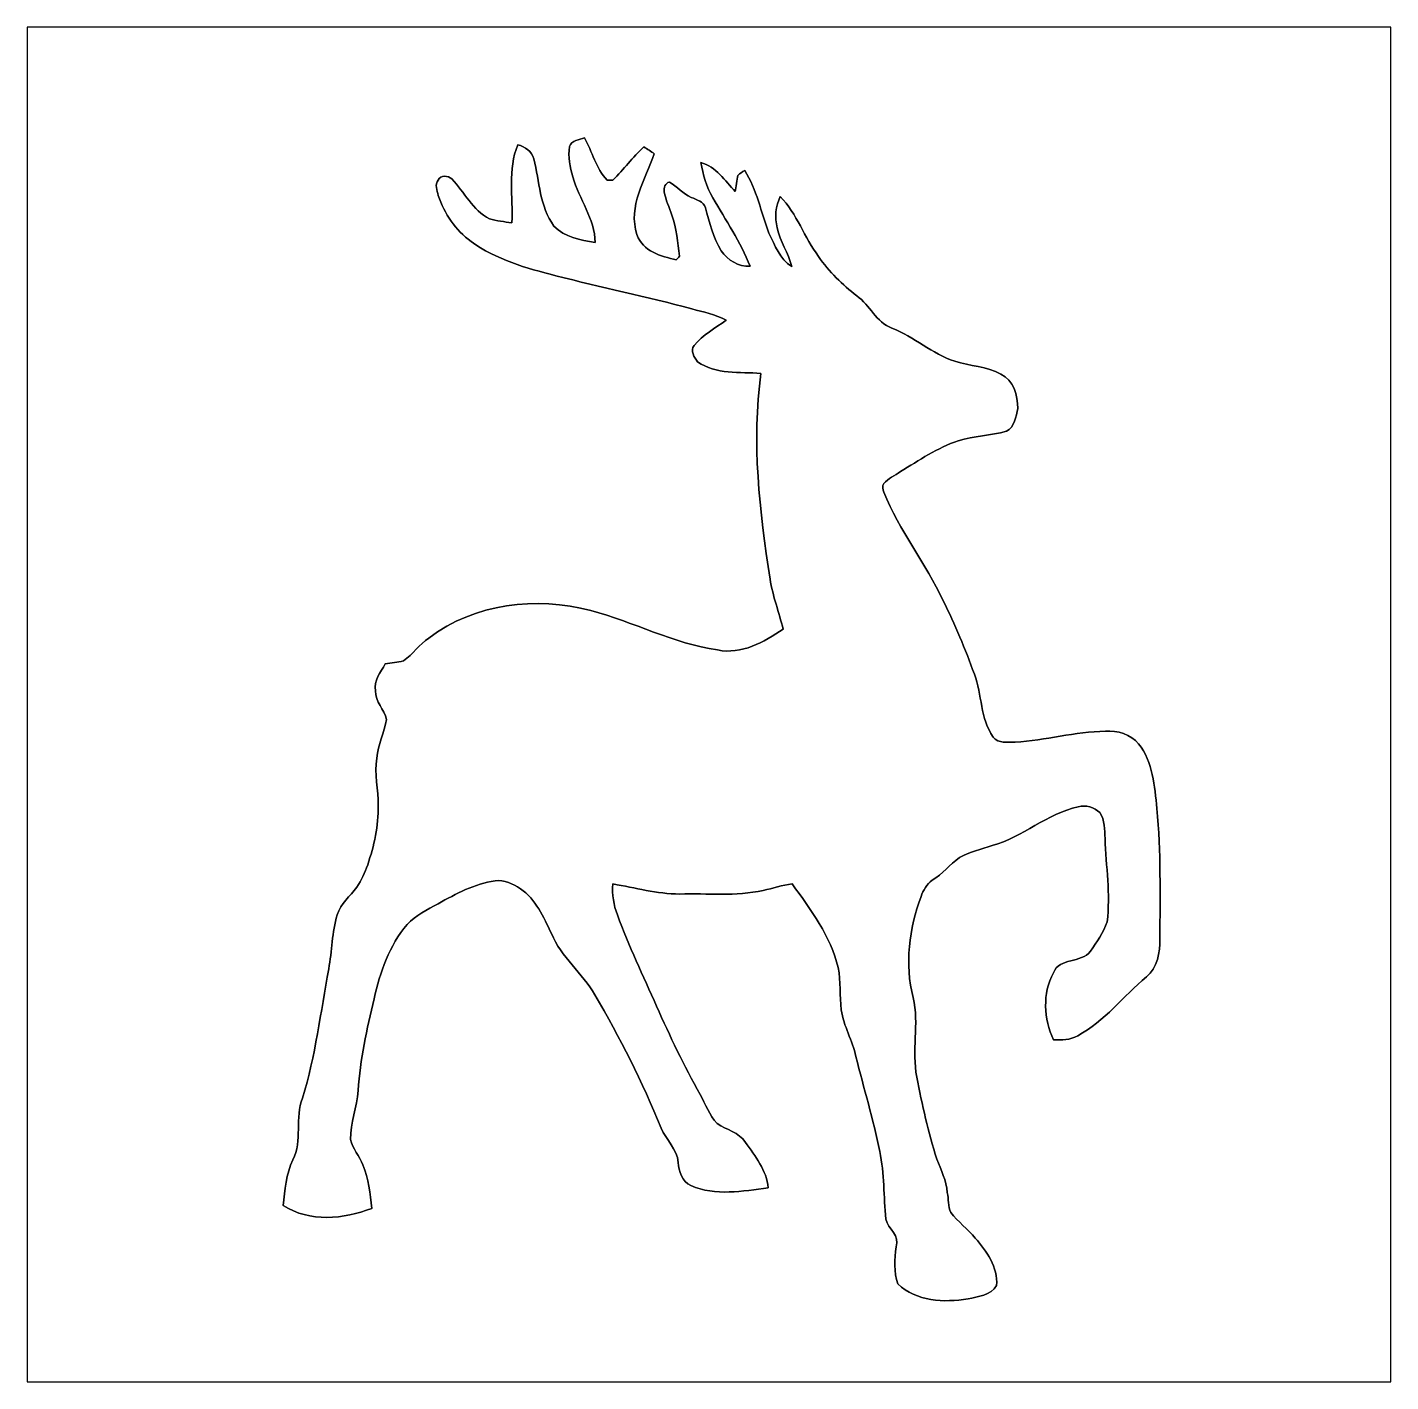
# Model space of a CAD drawing. Header units: centimetres. Extents: x -16.8 to 16.8, y -16.7 to 16.7.
import ezdxf

# ---------------------------------------------------------------- set-up
doc = ezdxf.new("R2010")
doc.units = ezdxf.units.CM
doc.header["$MEASUREMENT"] = 0
doc.layers.add('Layer 1', color=7, linetype='Continuous')

msp = doc.modelspace()

# ---------------------------------------------------------------- linework, layer by layer
at = {"layer": 'Layer 1', "color": 7}
for points, knots in [([(-16.77458, 16.66875), (-16.77458, 16.66875), (16.77458, 16.66875), (16.77458, 16.66875), (16.77458, 16.66875), (16.77458, 16.66875), (16.77458, -16.66875), (16.77458, -16.66875), (16.77458, -16.66875), (16.77458, -16.66875), (-16.77458, -16.66875), (-16.77458, -16.66875), (-16.77458, -16.66875), (-16.77458, -16.66875), (-16.77458, 16.66875), (-16.77458, 16.66875), (-16.77458, 16.66875), (-16.77458, 16.66875), (-16.77458, 16.66875), (-16.77458, 16.66875)], [0, 0, 0, 0, 0.16666667, 0.16666667, 0.16666667, 0.16666667, 0.33333333, 0.33333333, 0.33333333, 0.33333333, 0.5, 0.5, 0.5, 0.5, 0.66666667, 0.66666667, 0.66666667, 0.66666667, 1, 1, 1, 1]), ([(-3.42971, 13.73082), (-3.4731, 13.48211), (-3.41948, 13.22634), (-3.35174, 12.98646), (-3.35174, 12.98646), (-3.20075, 12.43683), (-2.80353, 11.96199), (-2.80353, 11.37179), (-2.80353, 11.37179), (-3.16159, 11.42647), (-3.55706, 11.5002), (-3.81635, 11.77537), (-3.81635, 11.77537), (-4.1723, 12.25903), (-4.16772, 12.87321), (-4.3113, 13.4306), (-4.3113, 13.4306), (-4.34975, 13.61969), (-4.53355, 13.72552), (-4.70464, 13.77668), (-4.70464, 13.77668), (-4.9597, 13.17096), (-4.81612, 12.49221), (-4.85211, 11.85545), (-4.85211, 11.85545), (-5.03661, 11.88332), (-5.22429, 11.90061), (-5.40244, 11.9567), (-5.40244, 11.9567), (-5.81836, 12.16484), (-6.01909, 12.6111), (-6.32742, 12.93495), (-6.32742, 12.93495), (-6.41844, 13.02597), (-6.60118, 13.03055), (-6.66538, 12.90779), (-6.66538, 12.90779), (-6.74829, 12.7956), (-6.69819, 12.64849), (-6.66256, 12.52961), (-6.66256, 12.52961), (-6.51439, 12.0844), (-6.2417, 11.66918), (-5.85505, 11.39684), (-5.85505, 11.39684), (-5.24016, 10.94952), (-4.49545, 10.74067), (-3.76908, 10.55264), (-3.76908, 10.55264), (-2.65783, 10.2676), (-1.53247, 10.03935), (-0.4251, 9.73843), (-0.4251, 9.73843), (-0.13899, 9.658), (0.15946, 9.60296), (0.42404, 9.4615), (0.42404, 9.4615), (0.15311, 9.26183), (-0.14923, 9.09532), (-0.36759, 8.83461), (-0.36759, 8.83461), (-0.46637, 8.70832), (-0.36124, 8.54075), (-0.28011, 8.43562), (-0.28011, 8.43562), (0.17074, 8.11495), (0.75741, 8.1915), (1.27706, 8.14881), (1.27706, 8.14881), (1.04563, 6.46254), (1.24319, 4.75756), (1.50213, 3.08681), (1.50213, 3.08681), (1.57162, 2.66594), (1.7212, 2.26554), (1.82633, 1.85349), (1.82633, 1.85349), (1.34973, 1.53952), (0.8061, 1.21955), (0.2099, 1.34232), (0.2099, 1.34232), (-0.87595, 1.49895), (-1.85561, 2.03482), (-2.90795, 2.31528), (-2.90795, 2.31528), (-4.24709, 2.65889), (-5.77427, 2.49555), (-6.89151, 1.63583), (-6.89151, 1.63583), (-7.12682, 1.47814), (-7.29051, 1.24107), (-7.51558, 1.0728), (-7.51558, 1.0728), (-7.66516, 1.04316), (-7.81544, 1.02023), (-7.96643, 0.99907), (-7.96643, 0.99907), (-8.07438, 0.7934), (-8.2617, 0.58914), (-8.20208, 0.3362), (-8.20208, 0.3362), (-8.21866, 0.06703), (-7.98618, -0.11924), (-7.93821, -0.36618), (-7.93821, -0.36618), (-7.99606, -0.68827), (-8.14035, -0.99236), (-8.17457, -1.32045), (-8.17457, -1.32045), (-8.24054, -1.70956), (-8.12871, -2.09762), (-8.13858, -2.48744), (-8.13858, -2.48744), (-8.13082, -2.98556), (-8.24018, -3.47698), (-8.39858, -3.94653), (-8.39858, -3.94653), (-8.47231, -4.13526), (-8.54251, -4.33035), (-8.66704, -4.49263), (-8.66704, -4.49263), (-8.82756, -4.71981), (-9.06216, -4.89832), (-9.14788, -5.17384), (-9.14788, -5.17384), (-9.28088, -5.6067), (-9.27312, -6.06672), (-9.35673, -6.50981), (-9.35673, -6.50981), (-9.55252, -7.57167), (-9.68798, -8.64835), (-9.99878, -9.68551), (-9.99878, -9.68551), (-10.19845, -10.17305), (-9.99772, -10.73397), (-10.24149, -11.20704), (-10.24149, -11.20704), (-10.40024, -11.56018), (-10.44116, -11.95211), (-10.47468, -12.33417), (-10.47468, -12.33417), (-9.82451, -12.74551), (-8.98878, -12.67248), (-8.29804, -12.4012), (-8.29804, -12.4012), (-8.3312, -12.03889), (-8.38376, -11.67447), (-8.51429, -11.33263), (-8.51429, -11.33263), (-8.60531, -11.11744), (-8.76335, -10.93188), (-8.82509, -10.70539), (-8.82509, -10.70539), (-8.81345, -10.29723), (-8.6674, -9.90882), (-8.63565, -9.50313), (-8.63565, -9.50313), (-8.58203, -8.73866), (-8.41693, -7.98901), (-8.2423, -7.24464), (-8.2423, -7.24464), (-8.09449, -6.58918), (-7.86836, -5.93266), (-7.42738, -5.41338), (-7.42738, -5.41338), (-7.21431, -5.18971), (-6.93208, -5.05037), (-6.66503, -4.90255), (-6.66503, -4.90255), (-6.22406, -4.66055), (-5.76756, -4.40902), (-5.26168, -4.33917), (-5.26168, -4.33917), (-5.03449, -4.30742), (-4.82212, -4.41078), (-4.64009, -4.5339), (-4.64009, -4.5339), (-4.25768, -4.79178), (-4.07176, -5.23522), (-3.87703, -5.63562), (-3.87703, -5.63562), (-3.63996, -6.217), (-3.11609, -6.60894), (-2.80564, -7.14481), (-2.80564, -7.14481), (-2.18899, -8.19926), (-1.63724, -9.29322), (-1.18075, -10.4267), (-1.18075, -10.4267), (-1.05445, -10.71351), (-0.79058, -10.94493), (-0.756, -11.26913), (-0.756, -11.26913), (-0.74119, -11.49033), (-0.6671, -11.74186), (-0.44485, -11.83993), (-0.44485, -11.83993), (0.15699, -12.10275), (0.82903, -11.98139), (1.45556, -11.89602), (1.45556, -11.89602), (1.42205, -11.46916), (1.13841, -11.11285), (0.89747, -10.77842), (0.89747, -10.77842), (0.73448, -10.53006), (0.43074, -10.46762), (0.1972, -10.31487), (0.1972, -10.31487), (0.00847, -10.10849), (-0.08749, -9.83932), (-0.21731, -9.59626), (-0.21731, -9.59626), (-0.61454, -8.89353), (-0.96132, -8.16398), (-1.29011, -7.42738), (-1.29011, -7.42738), (-1.61643, -6.6802), (-1.97873, -5.94783), (-2.25284, -5.17878), (-2.25284, -5.17878), (-2.34562, -4.93713), (-2.39148, -4.67572), (-2.36361, -4.41713), (-2.36361, -4.41713), (-1.81786, -4.50956), (-1.28058, -4.66337), (-0.72214, -4.66478), (-0.72214, -4.66478), (-0.03739, -4.64467), (0.65864, -4.72581), (1.33385, -4.57694), (1.33385, -4.57694), (1.57127, -4.5279), (1.80058, -4.44359), (2.04258, -4.41572), (2.04258, -4.41572), (2.51213, -5.04719), (2.98626, -5.70018), (3.181, -6.47665), (3.181, -6.47665), (3.24273, -6.81955), (3.21557, -7.17021), (3.25296, -7.51628), (3.25296, -7.51628), (3.31258, -7.91739), (3.53025, -8.26946), (3.61527, -8.66352), (3.61527, -8.66352), (3.80612, -9.44386), (4.04354, -10.21292), (4.20088, -11.00137), (4.20088, -11.00137), (4.31624, -11.54853), (4.29542, -12.11157), (4.3494, -12.66543), (4.3494, -12.66543), (4.40408, -12.91131), (4.71417, -13.07006), (4.60199, -13.35088), (4.60199, -13.35088), (4.57341, -13.65321), (4.53743, -13.96929), (4.64749, -14.26069), (4.64749, -14.26069), (5.09764, -14.69249), (5.78802, -14.726), (6.37328, -14.62934), (6.37328, -14.62934), (6.62234, -14.57501), (6.92679, -14.53868), (7.07743, -14.30161), (7.07743, -14.30161), (7.11588, -13.84723), (6.83119, -13.45847), (6.55285, -13.13215), (6.55285, -13.13215), (6.36764, -12.90779), (6.12563, -12.73528), (5.95171, -12.50174), (5.95171, -12.50174), (5.87657, -12.35146), (5.89915, -12.17224), (5.86317, -12.01244), (5.86317, -12.01244), (5.84518, -11.71998), (5.70265, -11.45893), (5.60846, -11.18799), (5.60846, -11.18799), (5.38868, -10.53042), (5.24545, -9.85061), (5.11351, -9.17081), (5.11351, -9.17081), (4.98263, -8.52523), (5.17419, -7.86059), (5.02532, -7.21466), (5.02532, -7.21466), (4.80801, -6.39233), (4.92831, -5.5178), (5.21723, -4.72863), (5.21723, -4.72863), (5.2765, -4.57623), (5.34917, -4.41784), (5.49169, -4.32717), (5.49169, -4.32717), (5.73793, -4.16772), (5.9309, -3.9437), (6.16303, -3.76767), (6.16303, -3.76767), (6.41244, -3.62479), (6.69784, -3.56023), (6.96983, -3.4731), (6.96983, -3.4731), (7.72125, -3.26108), (8.31709, -2.68534), (9.08685, -2.51919), (9.08685, -2.51919), (9.271, -2.46486), (9.48196, -2.52448), (9.61461, -2.66206), (9.61461, -2.66206), (9.74337, -2.84692), (9.73032, -3.08434), (9.74619, -3.29883), (9.74619, -3.29883), (9.76595, -3.98216), (9.88377, -4.6676), (9.79593, -5.35023), (9.79593, -5.35023), (9.70739, -5.61446), (9.54581, -5.84729), (9.38847, -6.07483), (9.38847, -6.07483), (9.15917, -6.37575), (8.61942, -6.21841), (8.47513, -6.60647), (8.47513, -6.60647), (8.19644, -7.11659), (8.24159, -7.73642), (8.47654, -8.25394), (8.47654, -8.25394), (8.67869, -8.26064), (8.89176, -8.25888), (9.07203, -8.15552), (9.07203, -8.15552), (9.7342, -7.79498), (10.19492, -7.18397), (10.76254, -6.70454), (10.76254, -6.70454), (11.03983, -6.4837), (11.09839, -6.102), (11.09486, -5.76897), (11.09486, -5.76897), (11.09627, -4.69865), (11.12344, -3.62585), (11.01831, -2.55905), (11.01831, -2.55905), (10.96857, -2.00942), (10.91988, -1.41852), (10.57099, -0.96485), (10.57099, -0.96485), (10.37343, -0.73589), (10.05064, -0.635), (9.75466, -0.65511), (9.75466, -0.65511), (9.00606, -0.67381), (8.27722, -0.87806), (7.53145, -0.92957), (7.53145, -0.92957), (7.35577, -0.91828), (7.11447, -0.97296), (6.99488, -0.80222), (6.99488, -0.80222), (6.67173, -0.34572), (6.72042, 0.2413), (6.52921, 0.74754), (6.52921, 0.74754), (6.30837, 1.36313), (6.0519, 1.96638), (5.76368, 2.55376), (5.76368, 2.55376), (5.33506, 3.47592), (4.68136, 4.27778), (4.3053, 5.22605), (4.3053, 5.22605), (4.28413, 5.29308), (4.24886, 5.37351), (4.2986, 5.43701), (4.2986, 5.43701), (4.40549, 5.57001), (4.57376, 5.63457), (4.70923, 5.73299), (4.70923, 5.73299), (5.17102, 6.00851), (5.62081, 6.32001), (6.1341, 6.49358), (6.1341, 6.49358), (6.52074, 6.61106), (6.93138, 6.61741), (7.32049, 6.72394), (7.32049, 6.72394), (7.51911, 6.8266), (7.55721, 7.09189), (7.59672, 7.28804), (7.59672, 7.28804), (7.59954, 7.60377), (7.49476, 7.99112), (7.17973, 8.13047), (7.17973, 8.13047), (6.83084, 8.32097), (6.42338, 8.33191), (6.04979, 8.44762), (6.04979, 8.44762), (5.49028, 8.63353), (5.04754, 9.04981), (4.50039, 9.26465), (4.50039, 9.26465), (4.11057, 9.40188), (3.9624, 9.83086), (3.63855, 10.05769), (3.63855, 10.05769), (3.28401, 10.33639), (2.95204, 10.64895), (2.69769, 11.0236), (2.69769, 11.0236), (2.34632, 11.49456), (2.16288, 12.07523), (1.75436, 12.50562), (1.75436, 12.50562), (1.64359, 12.26538), (1.60655, 11.98704), (1.67958, 11.73021), (1.67958, 11.73021), (1.74837, 11.39684), (1.95263, 11.11179), (2.03588, 10.78265), (2.03588, 10.78265), (1.74131, 10.95693), (1.62454, 11.31111), (1.47391, 11.59898), (1.47391, 11.59898), (1.27776, 12.11509), (1.17792, 12.66966), (0.88053, 13.14415), (0.88053, 13.14415), (0.82127, 13.10675), (0.75636, 13.075), (0.70802, 13.02279), (0.70802, 13.02279), (0.69286, 12.92296), (0.66287, 12.72328), (0.6477, 12.62345), (0.6477, 12.62345), (0.39652, 12.89332), (0.17145, 13.23234), (-0.20038, 13.34241), (-0.20038, 13.34241), (-0.14817, 13.04043), (-0.06668, 12.73881), (0.09419, 12.47457), (0.09419, 12.47457), (0.41099, 11.91754), (0.77399, 11.38343), (1.01141, 10.78477), (1.01141, 10.78477), (0.72884, 10.7763), (0.45438, 10.93082), (0.30233, 11.16753), (0.30233, 11.16753), (0.0956, 11.4868), (0.01587, 11.86498), (-0.0889, 12.22516), (-0.0889, 12.22516), (-0.12982, 12.38356), (-0.30621, 12.42201), (-0.43498, 12.48269), (-0.43498, 12.48269), (-0.64206, 12.56453), (-0.78281, 12.75009), (-0.97296, 12.85875), (-0.97296, 12.85875), (-1.07915, 12.83406), (-1.11654, 12.71482), (-1.10208, 12.6178), (-1.10208, 12.6178), (-1.06433, 12.41813), (-0.97649, 12.23398), (-0.91405, 12.04207), (-0.91405, 12.04207), (-0.80116, 11.71787), (-0.76447, 11.37497), (-0.72602, 11.03559), (-0.72602, 11.03559), (-0.75318, 11.00455), (-0.77999, 10.97351), (-0.8061, 10.94176), (-0.8061, 10.94176), (-1.18181, 11.03665), (-1.62913, 11.14919), (-1.77165, 11.56406), (-1.77165, 11.56406), (-2.00343, 12.26291), (-1.56704, 12.92084), (-1.34514, 13.55619), (-1.34514, 13.55619), (-1.43157, 13.61264), (-1.518, 13.66873), (-1.60514, 13.72376), (-1.60514, 13.72376), (-1.87607, 13.46835), (-2.10079, 13.16955), (-2.36326, 12.90602), (-2.36326, 12.90602), (-2.36326, 12.90602), (-2.50754, 12.90637), (-2.50754, 12.90637), (-2.50754, 12.90637), (-2.78024, 13.19495), (-2.87338, 13.6077), (-3.06458, 13.94954), (-3.06458, 13.94954), (-3.18911, 13.9005), (-3.3849, 13.8871), (-3.42971, 13.73082)], [0, 0, 0, 0, 0.00757576, 0.00757576, 0.00757576, 0.00757576, 0.01515152, 0.01515152, 0.01515152, 0.01515152, 0.02272727, 0.02272727, 0.02272727, 0.02272727, 0.03030303, 0.03030303, 0.03030303, 0.03030303, 0.03787879, 0.03787879, 0.03787879, 0.03787879, 0.04545455, 0.04545455, 0.04545455, 0.04545455, 0.0530303, 0.0530303, 0.0530303, 0.0530303, 0.06060606, 0.06060606, 0.06060606, 0.06060606, 0.06818182, 0.06818182, 0.06818182, 0.06818182, 0.07575758, 0.07575758, 0.07575758, 0.07575758, 0.08333333, 0.08333333, 0.08333333, 0.08333333, 0.09090909, 0.09090909, 0.09090909, 0.09090909, 0.09848485, 0.09848485, 0.09848485, 0.09848485, 0.10606061, 0.10606061, 0.10606061, 0.10606061, 0.11363636, 0.11363636, 0.11363636, 0.11363636, 0.12121212, 0.12121212, 0.12121212, 0.12121212, 0.12878788, 0.12878788, 0.12878788, 0.12878788, 0.13636364, 0.13636364, 0.13636364, 0.13636364, 0.14393939, 0.14393939, 0.14393939, 0.14393939, 0.15151515, 0.15151515, 0.15151515, 0.15151515, 0.15909091, 0.15909091, 0.15909091, 0.15909091, 0.16666667, 0.16666667, 0.16666667, 0.16666667, 0.17424242, 0.17424242, 0.17424242, 0.17424242, 0.18181818, 0.18181818, 0.18181818, 0.18181818, 0.18939394, 0.18939394, 0.18939394, 0.18939394, 0.1969697, 0.1969697, 0.1969697, 0.1969697, 0.20454545, 0.20454545, 0.20454545, 0.20454545, 0.21212121, 0.21212121, 0.21212121, 0.21212121, 0.21969697, 0.21969697, 0.21969697, 0.21969697, 0.22727273, 0.22727273, 0.22727273, 0.22727273, 0.23484848, 0.23484848, 0.23484848, 0.23484848, 0.24242424, 0.24242424, 0.24242424, 0.24242424, 0.25, 0.25, 0.25, 0.25, 0.25757576, 0.25757576, 0.25757576, 0.25757576, 0.26515152, 0.26515152, 0.26515152, 0.26515152, 0.27272727, 0.27272727, 0.27272727, 0.27272727, 0.28030303, 0.28030303, 0.28030303, 0.28030303, 0.28787879, 0.28787879, 0.28787879, 0.28787879, 0.29545455, 0.29545455, 0.29545455, 0.29545455, 0.3030303, 0.3030303, 0.3030303, 0.3030303, 0.31060606, 0.31060606, 0.31060606, 0.31060606, 0.31818182, 0.31818182, 0.31818182, 0.31818182, 0.32575758, 0.32575758, 0.32575758, 0.32575758, 0.33333333, 0.33333333, 0.33333333, 0.33333333, 0.34090909, 0.34090909, 0.34090909, 0.34090909, 0.34848485, 0.34848485, 0.34848485, 0.34848485, 0.35606061, 0.35606061, 0.35606061, 0.35606061, 0.36363636, 0.36363636, 0.36363636, 0.36363636, 0.37121212, 0.37121212, 0.37121212, 0.37121212, 0.37878788, 0.37878788, 0.37878788, 0.37878788, 0.38636364, 0.38636364, 0.38636364, 0.38636364, 0.39393939, 0.39393939, 0.39393939, 0.39393939, 0.40151515, 0.40151515, 0.40151515, 0.40151515, 0.40909091, 0.40909091, 0.40909091, 0.40909091, 0.41666667, 0.41666667, 0.41666667, 0.41666667, 0.42424242, 0.42424242, 0.42424242, 0.42424242, 0.43181818, 0.43181818, 0.43181818, 0.43181818, 0.43939394, 0.43939394, 0.43939394, 0.43939394, 0.4469697, 0.4469697, 0.4469697, 0.4469697, 0.45454545, 0.45454545, 0.45454545, 0.45454545, 0.46212121, 0.46212121, 0.46212121, 0.46212121, 0.46969697, 0.46969697, 0.46969697, 0.46969697, 0.47727273, 0.47727273, 0.47727273, 0.47727273, 0.48484848, 0.48484848, 0.48484848, 0.48484848, 0.49242424, 0.49242424, 0.49242424, 0.49242424, 0.5, 0.5, 0.5, 0.5, 0.50757576, 0.50757576, 0.50757576, 0.50757576, 0.51515152, 0.51515152, 0.51515152, 0.51515152, 0.52272727, 0.52272727, 0.52272727, 0.52272727, 0.53030303, 0.53030303, 0.53030303, 0.53030303, 0.53787879, 0.53787879, 0.53787879, 0.53787879, 0.54545455, 0.54545455, 0.54545455, 0.54545455, 0.5530303, 0.5530303, 0.5530303, 0.5530303, 0.56060606, 0.56060606, 0.56060606, 0.56060606, 0.56818182, 0.56818182, 0.56818182, 0.56818182, 0.57575758, 0.57575758, 0.57575758, 0.57575758, 0.58333333, 0.58333333, 0.58333333, 0.58333333, 0.59090909, 0.59090909, 0.59090909, 0.59090909, 0.59848485, 0.59848485, 0.59848485, 0.59848485, 0.60606061, 0.60606061, 0.60606061, 0.60606061, 0.61363636, 0.61363636, 0.61363636, 0.61363636, 0.62121212, 0.62121212, 0.62121212, 0.62121212, 0.62878788, 0.62878788, 0.62878788, 0.62878788, 0.63636364, 0.63636364, 0.63636364, 0.63636364, 0.64393939, 0.64393939, 0.64393939, 0.64393939, 0.65151515, 0.65151515, 0.65151515, 0.65151515, 0.65909091, 0.65909091, 0.65909091, 0.65909091, 0.66666667, 0.66666667, 0.66666667, 0.66666667, 0.67424242, 0.67424242, 0.67424242, 0.67424242, 0.68181818, 0.68181818, 0.68181818, 0.68181818, 0.68939394, 0.68939394, 0.68939394, 0.68939394, 0.6969697, 0.6969697, 0.6969697, 0.6969697, 0.70454545, 0.70454545, 0.70454545, 0.70454545, 0.71212121, 0.71212121, 0.71212121, 0.71212121, 0.71969697, 0.71969697, 0.71969697, 0.71969697, 0.72727273, 0.72727273, 0.72727273, 0.72727273, 0.73484848, 0.73484848, 0.73484848, 0.73484848, 0.74242424, 0.74242424, 0.74242424, 0.74242424, 0.75, 0.75, 0.75, 0.75, 0.75757576, 0.75757576, 0.75757576, 0.75757576, 0.76515152, 0.76515152, 0.76515152, 0.76515152, 0.77272727, 0.77272727, 0.77272727, 0.77272727, 0.78030303, 0.78030303, 0.78030303, 0.78030303, 0.78787879, 0.78787879, 0.78787879, 0.78787879, 0.79545455, 0.79545455, 0.79545455, 0.79545455, 0.8030303, 0.8030303, 0.8030303, 0.8030303, 0.81060606, 0.81060606, 0.81060606, 0.81060606, 0.81818182, 0.81818182, 0.81818182, 0.81818182, 0.82575758, 0.82575758, 0.82575758, 0.82575758, 0.83333333, 0.83333333, 0.83333333, 0.83333333, 0.84090909, 0.84090909, 0.84090909, 0.84090909, 0.84848485, 0.84848485, 0.84848485, 0.84848485, 0.85606061, 0.85606061, 0.85606061, 0.85606061, 0.86363636, 0.86363636, 0.86363636, 0.86363636, 0.87121212, 0.87121212, 0.87121212, 0.87121212, 0.87878788, 0.87878788, 0.87878788, 0.87878788, 0.88636364, 0.88636364, 0.88636364, 0.88636364, 0.89393939, 0.89393939, 0.89393939, 0.89393939, 0.90151515, 0.90151515, 0.90151515, 0.90151515, 0.90909091, 0.90909091, 0.90909091, 0.90909091, 0.91666667, 0.91666667, 0.91666667, 0.91666667, 0.92424242, 0.92424242, 0.92424242, 0.92424242, 0.93181818, 0.93181818, 0.93181818, 0.93181818, 0.93939394, 0.93939394, 0.93939394, 0.93939394, 0.9469697, 0.9469697, 0.9469697, 0.9469697, 0.95454545, 0.95454545, 0.95454545, 0.95454545, 0.96212121, 0.96212121, 0.96212121, 0.96212121, 0.96969697, 0.96969697, 0.96969697, 0.96969697, 0.97727273, 0.97727273, 0.97727273, 0.97727273, 0.98484848, 0.98484848, 0.98484848, 0.98484848, 1, 1, 1, 1])]:
    msp.add_open_spline(points, degree=3, knots=knots, dxfattribs=at)
at = {"layer": 'Layer 1', "color": 251}
msp.add_open_spline([(-3.42971, 13.73082), (-3.3849, 13.8871), (-3.18911, 13.9005), (-3.06458, 13.94954), (-3.06458, 13.94954), (-2.87338, 13.6077), (-2.78024, 13.19495), (-2.50754, 12.90637), (-2.50754, 12.90637), (-2.50754, 12.90637), (-2.36326, 12.90602), (-2.36326, 12.90602), (-2.36326, 12.90602), (-2.10079, 13.16955), (-1.87607, 13.46835), (-1.60514, 13.72376), (-1.60514, 13.72376), (-1.518, 13.66873), (-1.43157, 13.61264), (-1.34514, 13.55619), (-1.34514, 13.55619), (-1.56704, 12.92084), (-2.00343, 12.26291), (-1.77165, 11.56406), (-1.77165, 11.56406), (-1.62913, 11.14919), (-1.18181, 11.03665), (-0.8061, 10.94176), (-0.8061, 10.94176), (-0.77999, 10.97351), (-0.75318, 11.00455), (-0.72602, 11.03559), (-0.72602, 11.03559), (-0.76447, 11.37497), (-0.80116, 11.71787), (-0.91405, 12.04207), (-0.91405, 12.04207), (-0.97649, 12.23398), (-1.06433, 12.41813), (-1.10208, 12.6178), (-1.10208, 12.6178), (-1.11654, 12.71482), (-1.07915, 12.83406), (-0.97296, 12.85875), (-0.97296, 12.85875), (-0.78281, 12.75009), (-0.64206, 12.56453), (-0.43498, 12.48269), (-0.43498, 12.48269), (-0.30621, 12.42201), (-0.12982, 12.38356), (-0.0889, 12.22516), (-0.0889, 12.22516), (0.01587, 11.86498), (0.0956, 11.4868), (0.30233, 11.16753), (0.30233, 11.16753), (0.45438, 10.93082), (0.72884, 10.7763), (1.01141, 10.78477), (1.01141, 10.78477), (0.77399, 11.38343), (0.41099, 11.91754), (0.09419, 12.47457), (0.09419, 12.47457), (-0.06668, 12.73881), (-0.14817, 13.04043), (-0.20038, 13.34241), (-0.20038, 13.34241), (0.17145, 13.23234), (0.39652, 12.89332), (0.6477, 12.62345), (0.6477, 12.62345), (0.66287, 12.72328), (0.69286, 12.92296), (0.70802, 13.02279), (0.70802, 13.02279), (0.75636, 13.075), (0.82127, 13.10675), (0.88053, 13.14415), (0.88053, 13.14415), (1.17792, 12.66966), (1.27776, 12.11509), (1.47391, 11.59898), (1.47391, 11.59898), (1.62454, 11.31111), (1.74131, 10.95693), (2.03588, 10.78265), (2.03588, 10.78265), (1.95263, 11.11179), (1.74837, 11.39684), (1.67958, 11.73021), (1.67958, 11.73021), (1.60655, 11.98704), (1.64359, 12.26538), (1.75436, 12.50562), (1.75436, 12.50562), (2.16288, 12.07523), (2.34632, 11.49456), (2.69769, 11.0236), (2.69769, 11.0236), (2.95204, 10.64895), (3.28401, 10.33639), (3.63855, 10.05769), (3.63855, 10.05769), (3.9624, 9.83086), (4.11057, 9.40188), (4.50039, 9.26465), (4.50039, 9.26465), (5.04754, 9.04981), (5.49028, 8.63353), (6.04979, 8.44762), (6.04979, 8.44762), (6.42338, 8.33191), (6.83084, 8.32097), (7.17973, 8.13047), (7.17973, 8.13047), (7.49476, 7.99112), (7.59954, 7.60377), (7.59672, 7.28804), (7.59672, 7.28804), (7.55721, 7.09189), (7.51911, 6.8266), (7.32049, 6.72394), (7.32049, 6.72394), (6.93138, 6.61741), (6.52074, 6.61106), (6.1341, 6.49358), (6.1341, 6.49358), (5.62081, 6.32001), (5.17102, 6.00851), (4.70923, 5.73299), (4.70923, 5.73299), (4.57376, 5.63457), (4.40549, 5.57001), (4.2986, 5.43701), (4.2986, 5.43701), (4.24886, 5.37351), (4.28413, 5.29308), (4.3053, 5.22605), (4.3053, 5.22605), (4.68136, 4.27778), (5.33506, 3.47592), (5.76368, 2.55376), (5.76368, 2.55376), (6.0519, 1.96638), (6.30837, 1.36313), (6.52921, 0.74754), (6.52921, 0.74754), (6.72042, 0.2413), (6.67173, -0.34572), (6.99488, -0.80222), (6.99488, -0.80222), (7.11447, -0.97296), (7.35577, -0.91828), (7.53145, -0.92957), (7.53145, -0.92957), (8.27722, -0.87806), (9.00606, -0.67381), (9.75466, -0.65511), (9.75466, -0.65511), (10.05064, -0.635), (10.37343, -0.73589), (10.57099, -0.96485), (10.57099, -0.96485), (10.91988, -1.41852), (10.96857, -2.00942), (11.01831, -2.55905), (11.01831, -2.55905), (11.12344, -3.62585), (11.09627, -4.69865), (11.09486, -5.76897), (11.09486, -5.76897), (11.09839, -6.102), (11.03983, -6.4837), (10.76254, -6.70454), (10.76254, -6.70454), (10.19492, -7.18397), (9.7342, -7.79498), (9.07203, -8.15552), (9.07203, -8.15552), (8.89176, -8.25888), (8.67869, -8.26064), (8.47654, -8.25394), (8.47654, -8.25394), (8.24159, -7.73642), (8.19644, -7.11659), (8.47513, -6.60647), (8.47513, -6.60647), (8.61942, -6.21841), (9.15917, -6.37575), (9.38847, -6.07483), (9.38847, -6.07483), (9.54581, -5.84729), (9.70739, -5.61446), (9.79593, -5.35023), (9.79593, -5.35023), (9.88377, -4.6676), (9.76595, -3.98216), (9.74619, -3.29883), (9.74619, -3.29883), (9.73032, -3.08434), (9.74337, -2.84692), (9.61461, -2.66206), (9.61461, -2.66206), (9.48196, -2.52448), (9.271, -2.46486), (9.08685, -2.51919), (9.08685, -2.51919), (8.31709, -2.68534), (7.72125, -3.26108), (6.96983, -3.4731), (6.96983, -3.4731), (6.69784, -3.56023), (6.41244, -3.62479), (6.16303, -3.76767), (6.16303, -3.76767), (5.9309, -3.9437), (5.73793, -4.16772), (5.49169, -4.32717), (5.49169, -4.32717), (5.34917, -4.41784), (5.2765, -4.57623), (5.21723, -4.72863), (5.21723, -4.72863), (4.92831, -5.5178), (4.80801, -6.39233), (5.02532, -7.21466), (5.02532, -7.21466), (5.17419, -7.86059), (4.98263, -8.52523), (5.11351, -9.17081), (5.11351, -9.17081), (5.24545, -9.85061), (5.38868, -10.53042), (5.60846, -11.18799), (5.60846, -11.18799), (5.70265, -11.45893), (5.84518, -11.71998), (5.86317, -12.01244), (5.86317, -12.01244), (5.89915, -12.17224), (5.87657, -12.35146), (5.95171, -12.50174), (5.95171, -12.50174), (6.12563, -12.73528), (6.36764, -12.90779), (6.55285, -13.13215), (6.55285, -13.13215), (6.83119, -13.45847), (7.11588, -13.84723), (7.07743, -14.30161), (7.07743, -14.30161), (6.92679, -14.53868), (6.62234, -14.57501), (6.37328, -14.62934), (6.37328, -14.62934), (5.78802, -14.726), (5.09764, -14.69249), (4.64749, -14.26069), (4.64749, -14.26069), (4.53743, -13.96929), (4.57341, -13.65321), (4.60199, -13.35088), (4.60199, -13.35088), (4.71417, -13.07006), (4.40408, -12.91131), (4.3494, -12.66543), (4.3494, -12.66543), (4.29542, -12.11157), (4.31624, -11.54853), (4.20088, -11.00137), (4.20088, -11.00137), (4.04354, -10.21292), (3.80612, -9.44386), (3.61527, -8.66352), (3.61527, -8.66352), (3.53025, -8.26946), (3.31258, -7.91739), (3.25296, -7.51628), (3.25296, -7.51628), (3.21557, -7.17021), (3.24273, -6.81955), (3.181, -6.47665), (3.181, -6.47665), (2.98626, -5.70018), (2.51213, -5.04719), (2.04258, -4.41572), (2.04258, -4.41572), (1.80058, -4.44359), (1.57127, -4.5279), (1.33385, -4.57694), (1.33385, -4.57694), (0.65864, -4.72581), (-0.03739, -4.64467), (-0.72214, -4.66478), (-0.72214, -4.66478), (-1.28058, -4.66337), (-1.81786, -4.50956), (-2.36361, -4.41713), (-2.36361, -4.41713), (-2.39148, -4.67572), (-2.34562, -4.93713), (-2.25284, -5.17878), (-2.25284, -5.17878), (-1.97873, -5.94783), (-1.61643, -6.6802), (-1.29011, -7.42738), (-1.29011, -7.42738), (-0.96132, -8.16398), (-0.61454, -8.89353), (-0.21731, -9.59626), (-0.21731, -9.59626), (-0.08749, -9.83932), (0.00847, -10.10849), (0.1972, -10.31487), (0.1972, -10.31487), (0.43074, -10.46762), (0.73448, -10.53006), (0.89747, -10.77842), (0.89747, -10.77842), (1.13841, -11.11285), (1.42205, -11.46916), (1.45556, -11.89602), (1.45556, -11.89602), (0.82903, -11.98139), (0.15699, -12.10275), (-0.44485, -11.83993), (-0.44485, -11.83993), (-0.6671, -11.74186), (-0.74119, -11.49033), (-0.756, -11.26913), (-0.756, -11.26913), (-0.79058, -10.94493), (-1.05445, -10.71351), (-1.18075, -10.4267), (-1.18075, -10.4267), (-1.63724, -9.29322), (-2.18899, -8.19926), (-2.80564, -7.14481), (-2.80564, -7.14481), (-3.11609, -6.60894), (-3.63996, -6.217), (-3.87703, -5.63562), (-3.87703, -5.63562), (-4.07176, -5.23522), (-4.25768, -4.79178), (-4.64009, -4.5339), (-4.64009, -4.5339), (-4.82212, -4.41078), (-5.03449, -4.30742), (-5.26168, -4.33917), (-5.26168, -4.33917), (-5.76756, -4.40902), (-6.22406, -4.66055), (-6.66503, -4.90255), (-6.66503, -4.90255), (-6.93208, -5.05037), (-7.21431, -5.18971), (-7.42738, -5.41338), (-7.42738, -5.41338), (-7.86836, -5.93266), (-8.09449, -6.58918), (-8.2423, -7.24464), (-8.2423, -7.24464), (-8.41693, -7.98901), (-8.58203, -8.73866), (-8.63565, -9.50313), (-8.63565, -9.50313), (-8.6674, -9.90882), (-8.81345, -10.29723), (-8.82509, -10.70539), (-8.82509, -10.70539), (-8.76335, -10.93188), (-8.60531, -11.11744), (-8.51429, -11.33263), (-8.51429, -11.33263), (-8.38376, -11.67447), (-8.3312, -12.03889), (-8.29804, -12.4012), (-8.29804, -12.4012), (-8.98878, -12.67248), (-9.82451, -12.74551), (-10.47468, -12.33417), (-10.47468, -12.33417), (-10.44116, -11.95211), (-10.40024, -11.56018), (-10.24149, -11.20704), (-10.24149, -11.20704), (-9.99772, -10.73397), (-10.19845, -10.17305), (-9.99878, -9.68551), (-9.99878, -9.68551), (-9.68798, -8.64835), (-9.55252, -7.57167), (-9.35673, -6.50981), (-9.35673, -6.50981), (-9.27312, -6.06672), (-9.28088, -5.6067), (-9.14788, -5.17384), (-9.14788, -5.17384), (-9.06216, -4.89832), (-8.82756, -4.71981), (-8.66704, -4.49263), (-8.66704, -4.49263), (-8.54251, -4.33035), (-8.47231, -4.13526), (-8.39858, -3.94653), (-8.39858, -3.94653), (-8.24018, -3.47698), (-8.13082, -2.98556), (-8.13858, -2.48744), (-8.13858, -2.48744), (-8.12871, -2.09762), (-8.24054, -1.70956), (-8.17457, -1.32045), (-8.17457, -1.32045), (-8.14035, -0.99236), (-7.99606, -0.68827), (-7.93821, -0.36618), (-7.93821, -0.36618), (-7.98618, -0.11924), (-8.21866, 0.06703), (-8.20208, 0.3362), (-8.20208, 0.3362), (-8.2617, 0.58914), (-8.07438, 0.7934), (-7.96643, 0.99907), (-7.96643, 0.99907), (-7.81544, 1.02023), (-7.66516, 1.04316), (-7.51558, 1.0728), (-7.51558, 1.0728), (-7.29051, 1.24107), (-7.12682, 1.47814), (-6.89151, 1.63583), (-6.89151, 1.63583), (-5.77427, 2.49555), (-4.24709, 2.65889), (-2.90795, 2.31528), (-2.90795, 2.31528), (-1.85561, 2.03482), (-0.87595, 1.49895), (0.2099, 1.34232), (0.2099, 1.34232), (0.8061, 1.21955), (1.34973, 1.53952), (1.82633, 1.85349), (1.82633, 1.85349), (1.7212, 2.26554), (1.57162, 2.66594), (1.50213, 3.08681), (1.50213, 3.08681), (1.24319, 4.75756), (1.04563, 6.46254), (1.27706, 8.14881), (1.27706, 8.14881), (0.75741, 8.1915), (0.17074, 8.11495), (-0.28011, 8.43562), (-0.28011, 8.43562), (-0.36124, 8.54075), (-0.46637, 8.70832), (-0.36759, 8.83461), (-0.36759, 8.83461), (-0.14923, 9.09532), (0.15311, 9.26183), (0.42404, 9.4615), (0.42404, 9.4615), (0.15946, 9.60296), (-0.13899, 9.658), (-0.4251, 9.73843), (-0.4251, 9.73843), (-1.53247, 10.03935), (-2.65783, 10.2676), (-3.76908, 10.55264), (-3.76908, 10.55264), (-4.49545, 10.74067), (-5.24016, 10.94952), (-5.85505, 11.39684), (-5.85505, 11.39684), (-6.2417, 11.66918), (-6.51439, 12.0844), (-6.66256, 12.52961), (-6.66256, 12.52961), (-6.69819, 12.64849), (-6.74829, 12.7956), (-6.66538, 12.90779), (-6.66538, 12.90779), (-6.60118, 13.03055), (-6.41844, 13.02597), (-6.32742, 12.93495), (-6.32742, 12.93495), (-6.01909, 12.6111), (-5.81836, 12.16484), (-5.40244, 11.9567), (-5.40244, 11.9567), (-5.22429, 11.90061), (-5.03661, 11.88332), (-4.85211, 11.85545), (-4.85211, 11.85545), (-4.81612, 12.49221), (-4.9597, 13.17096), (-4.70464, 13.77668), (-4.70464, 13.77668), (-4.53355, 13.72552), (-4.34975, 13.61969), (-4.3113, 13.4306), (-4.3113, 13.4306), (-4.16772, 12.87321), (-4.1723, 12.25903), (-3.81635, 11.77537), (-3.81635, 11.77537), (-3.55706, 11.5002), (-3.16159, 11.42647), (-2.80353, 11.37179), (-2.80353, 11.37179), (-2.80353, 11.96199), (-3.20075, 12.43683), (-3.35174, 12.98646), (-3.35174, 12.98646), (-3.41948, 13.22634), (-3.4731, 13.48211), (-3.42971, 13.73082)], degree=3, knots=[0, 0, 0, 0, 0.00757576, 0.00757576, 0.00757576, 0.00757576, 0.01515152, 0.01515152, 0.01515152, 0.01515152, 0.02272727, 0.02272727, 0.02272727, 0.02272727, 0.03030303, 0.03030303, 0.03030303, 0.03030303, 0.03787879, 0.03787879, 0.03787879, 0.03787879, 0.04545455, 0.04545455, 0.04545455, 0.04545455, 0.0530303, 0.0530303, 0.0530303, 0.0530303, 0.06060606, 0.06060606, 0.06060606, 0.06060606, 0.06818182, 0.06818182, 0.06818182, 0.06818182, 0.07575758, 0.07575758, 0.07575758, 0.07575758, 0.08333333, 0.08333333, 0.08333333, 0.08333333, 0.09090909, 0.09090909, 0.09090909, 0.09090909, 0.09848485, 0.09848485, 0.09848485, 0.09848485, 0.10606061, 0.10606061, 0.10606061, 0.10606061, 0.11363636, 0.11363636, 0.11363636, 0.11363636, 0.12121212, 0.12121212, 0.12121212, 0.12121212, 0.12878788, 0.12878788, 0.12878788, 0.12878788, 0.13636364, 0.13636364, 0.13636364, 0.13636364, 0.14393939, 0.14393939, 0.14393939, 0.14393939, 0.15151515, 0.15151515, 0.15151515, 0.15151515, 0.15909091, 0.15909091, 0.15909091, 0.15909091, 0.16666667, 0.16666667, 0.16666667, 0.16666667, 0.17424242, 0.17424242, 0.17424242, 0.17424242, 0.18181818, 0.18181818, 0.18181818, 0.18181818, 0.18939394, 0.18939394, 0.18939394, 0.18939394, 0.1969697, 0.1969697, 0.1969697, 0.1969697, 0.20454545, 0.20454545, 0.20454545, 0.20454545, 0.21212121, 0.21212121, 0.21212121, 0.21212121, 0.21969697, 0.21969697, 0.21969697, 0.21969697, 0.22727273, 0.22727273, 0.22727273, 0.22727273, 0.23484848, 0.23484848, 0.23484848, 0.23484848, 0.24242424, 0.24242424, 0.24242424, 0.24242424, 0.25, 0.25, 0.25, 0.25, 0.25757576, 0.25757576, 0.25757576, 0.25757576, 0.26515152, 0.26515152, 0.26515152, 0.26515152, 0.27272727, 0.27272727, 0.27272727, 0.27272727, 0.28030303, 0.28030303, 0.28030303, 0.28030303, 0.28787879, 0.28787879, 0.28787879, 0.28787879, 0.29545455, 0.29545455, 0.29545455, 0.29545455, 0.3030303, 0.3030303, 0.3030303, 0.3030303, 0.31060606, 0.31060606, 0.31060606, 0.31060606, 0.31818182, 0.31818182, 0.31818182, 0.31818182, 0.32575758, 0.32575758, 0.32575758, 0.32575758, 0.33333333, 0.33333333, 0.33333333, 0.33333333, 0.34090909, 0.34090909, 0.34090909, 0.34090909, 0.34848485, 0.34848485, 0.34848485, 0.34848485, 0.35606061, 0.35606061, 0.35606061, 0.35606061, 0.36363636, 0.36363636, 0.36363636, 0.36363636, 0.37121212, 0.37121212, 0.37121212, 0.37121212, 0.37878788, 0.37878788, 0.37878788, 0.37878788, 0.38636364, 0.38636364, 0.38636364, 0.38636364, 0.39393939, 0.39393939, 0.39393939, 0.39393939, 0.40151515, 0.40151515, 0.40151515, 0.40151515, 0.40909091, 0.40909091, 0.40909091, 0.40909091, 0.41666667, 0.41666667, 0.41666667, 0.41666667, 0.42424242, 0.42424242, 0.42424242, 0.42424242, 0.43181818, 0.43181818, 0.43181818, 0.43181818, 0.43939394, 0.43939394, 0.43939394, 0.43939394, 0.4469697, 0.4469697, 0.4469697, 0.4469697, 0.45454545, 0.45454545, 0.45454545, 0.45454545, 0.46212121, 0.46212121, 0.46212121, 0.46212121, 0.46969697, 0.46969697, 0.46969697, 0.46969697, 0.47727273, 0.47727273, 0.47727273, 0.47727273, 0.48484848, 0.48484848, 0.48484848, 0.48484848, 0.49242424, 0.49242424, 0.49242424, 0.49242424, 0.5, 0.5, 0.5, 0.5, 0.50757576, 0.50757576, 0.50757576, 0.50757576, 0.51515152, 0.51515152, 0.51515152, 0.51515152, 0.52272727, 0.52272727, 0.52272727, 0.52272727, 0.53030303, 0.53030303, 0.53030303, 0.53030303, 0.53787879, 0.53787879, 0.53787879, 0.53787879, 0.54545455, 0.54545455, 0.54545455, 0.54545455, 0.5530303, 0.5530303, 0.5530303, 0.5530303, 0.56060606, 0.56060606, 0.56060606, 0.56060606, 0.56818182, 0.56818182, 0.56818182, 0.56818182, 0.57575758, 0.57575758, 0.57575758, 0.57575758, 0.58333333, 0.58333333, 0.58333333, 0.58333333, 0.59090909, 0.59090909, 0.59090909, 0.59090909, 0.59848485, 0.59848485, 0.59848485, 0.59848485, 0.60606061, 0.60606061, 0.60606061, 0.60606061, 0.61363636, 0.61363636, 0.61363636, 0.61363636, 0.62121212, 0.62121212, 0.62121212, 0.62121212, 0.62878788, 0.62878788, 0.62878788, 0.62878788, 0.63636364, 0.63636364, 0.63636364, 0.63636364, 0.64393939, 0.64393939, 0.64393939, 0.64393939, 0.65151515, 0.65151515, 0.65151515, 0.65151515, 0.65909091, 0.65909091, 0.65909091, 0.65909091, 0.66666667, 0.66666667, 0.66666667, 0.66666667, 0.67424242, 0.67424242, 0.67424242, 0.67424242, 0.68181818, 0.68181818, 0.68181818, 0.68181818, 0.68939394, 0.68939394, 0.68939394, 0.68939394, 0.6969697, 0.6969697, 0.6969697, 0.6969697, 0.70454545, 0.70454545, 0.70454545, 0.70454545, 0.71212121, 0.71212121, 0.71212121, 0.71212121, 0.71969697, 0.71969697, 0.71969697, 0.71969697, 0.72727273, 0.72727273, 0.72727273, 0.72727273, 0.73484848, 0.73484848, 0.73484848, 0.73484848, 0.74242424, 0.74242424, 0.74242424, 0.74242424, 0.75, 0.75, 0.75, 0.75, 0.75757576, 0.75757576, 0.75757576, 0.75757576, 0.76515152, 0.76515152, 0.76515152, 0.76515152, 0.77272727, 0.77272727, 0.77272727, 0.77272727, 0.78030303, 0.78030303, 0.78030303, 0.78030303, 0.78787879, 0.78787879, 0.78787879, 0.78787879, 0.79545455, 0.79545455, 0.79545455, 0.79545455, 0.8030303, 0.8030303, 0.8030303, 0.8030303, 0.81060606, 0.81060606, 0.81060606, 0.81060606, 0.81818182, 0.81818182, 0.81818182, 0.81818182, 0.82575758, 0.82575758, 0.82575758, 0.82575758, 0.83333333, 0.83333333, 0.83333333, 0.83333333, 0.84090909, 0.84090909, 0.84090909, 0.84090909, 0.84848485, 0.84848485, 0.84848485, 0.84848485, 0.85606061, 0.85606061, 0.85606061, 0.85606061, 0.86363636, 0.86363636, 0.86363636, 0.86363636, 0.87121212, 0.87121212, 0.87121212, 0.87121212, 0.87878788, 0.87878788, 0.87878788, 0.87878788, 0.88636364, 0.88636364, 0.88636364, 0.88636364, 0.89393939, 0.89393939, 0.89393939, 0.89393939, 0.90151515, 0.90151515, 0.90151515, 0.90151515, 0.90909091, 0.90909091, 0.90909091, 0.90909091, 0.91666667, 0.91666667, 0.91666667, 0.91666667, 0.92424242, 0.92424242, 0.92424242, 0.92424242, 0.93181818, 0.93181818, 0.93181818, 0.93181818, 0.93939394, 0.93939394, 0.93939394, 0.93939394, 0.9469697, 0.9469697, 0.9469697, 0.9469697, 0.95454545, 0.95454545, 0.95454545, 0.95454545, 0.96212121, 0.96212121, 0.96212121, 0.96212121, 0.96969697, 0.96969697, 0.96969697, 0.96969697, 0.97727273, 0.97727273, 0.97727273, 0.97727273, 0.98484848, 0.98484848, 0.98484848, 0.98484848, 1, 1, 1, 1], dxfattribs=at)

doc.saveas('drawing.dxf')
